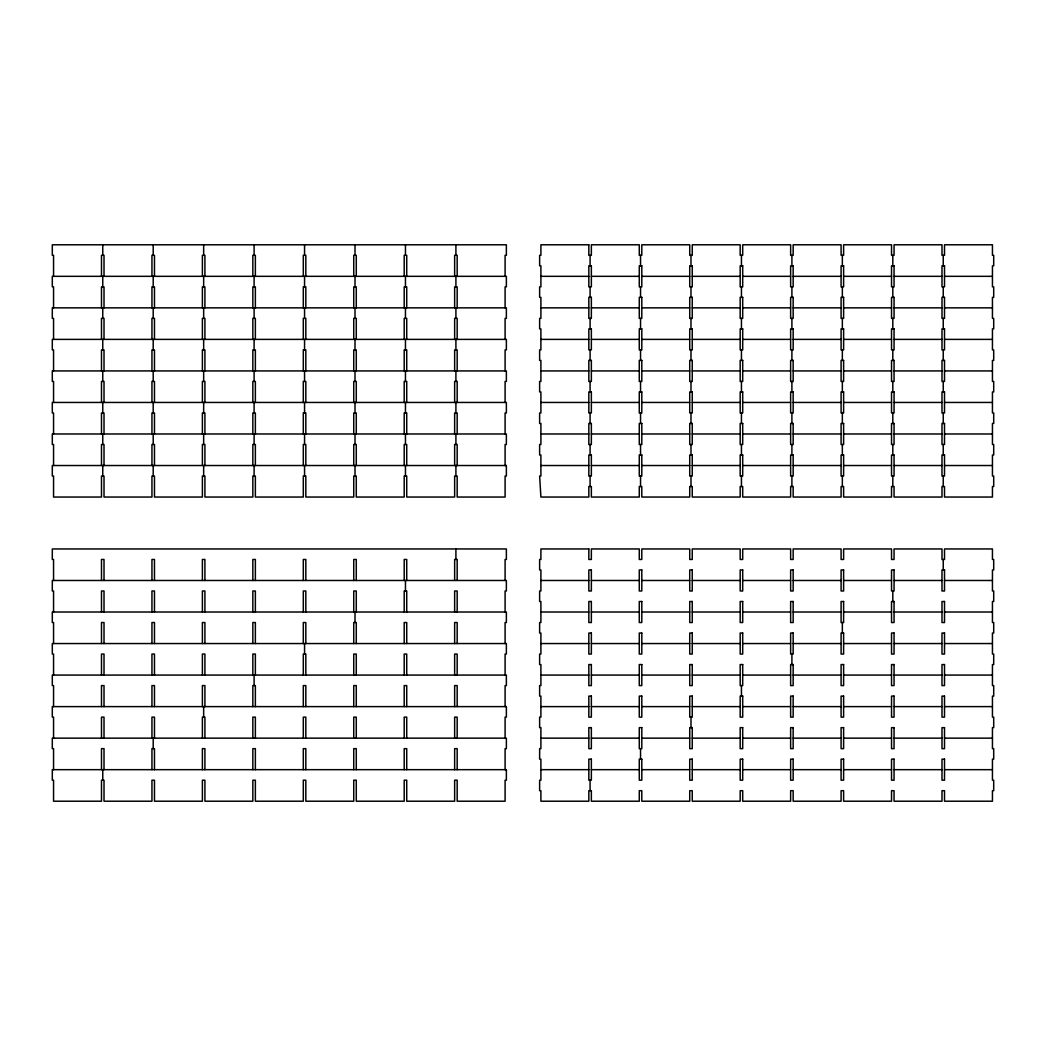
<?xml version="1.0" encoding="UTF-8"?>
<svg xmlns="http://www.w3.org/2000/svg" width="1046" height="1046" viewBox="0 0 1046 1046"><rect width="100%" height="100%" fill="white"/><g stroke="black" fill="none" stroke-linecap="round" stroke-linejoin="round"><path stroke-width="1.5" d="M540.9 276.327L588.833 276.327M591.356 276.327L639.276 276.327M641.799 276.327L689.732 276.327M692.256 276.327L740.176 276.327M742.699 276.327L790.632 276.327M793.156 276.327L841.089 276.327M843.612 276.327L891.532 276.327M894.055 276.327L941.988 276.327M944.512 276.327L992.445 276.327M540.9 307.851L588.833 307.851M591.356 307.851L639.276 307.851M641.799 307.851L689.732 307.851M692.256 307.851L740.176 307.851M742.699 307.851L790.632 307.851M793.156 307.851L841.089 307.851M843.612 307.851L891.532 307.851M894.055 307.851L941.988 307.851M944.512 307.851L992.445 307.851M540.9 339.388L588.833 339.388M591.356 339.388L639.276 339.388M641.799 339.388L689.732 339.388M692.256 339.388L740.176 339.388M742.699 339.388L790.632 339.388M793.156 339.388L841.089 339.388M843.612 339.388L891.532 339.388M894.055 339.388L941.988 339.388M944.512 339.388L992.445 339.388M540.9 370.925L588.833 370.925M591.356 370.925L639.276 370.925M641.799 370.925L689.732 370.925M692.256 370.925L740.176 370.925M742.699 370.925L790.632 370.925M793.156 370.925L841.089 370.925M843.612 370.925L891.532 370.925M894.055 370.925L941.988 370.925M944.512 370.925L992.445 370.925M540.9 402.449L588.833 402.449M591.356 402.449L639.276 402.449M641.799 402.449L689.732 402.449M692.256 402.449L740.176 402.449M742.699 402.449L790.632 402.449M793.156 402.449L841.089 402.449M843.612 402.449L891.532 402.449M894.055 402.449L941.988 402.449M944.512 402.449L992.445 402.449M540.9 433.985L588.833 433.985M591.356 433.985L639.276 433.985M641.799 433.985L689.732 433.985M692.256 433.985L740.176 433.985M742.699 433.985L790.632 433.985M793.156 433.985L841.089 433.985M843.612 433.985L891.532 433.985M894.055 433.985L941.988 433.985M944.512 433.985L992.445 433.985M540.9 465.522L588.833 465.522M591.356 465.522L639.276 465.522M641.799 465.522L689.732 465.522M692.256 465.522L740.176 465.522M742.699 465.522L790.632 465.522M793.156 465.522L841.089 465.522M843.612 465.522L891.532 465.522M894.055 465.522L941.988 465.522M944.512 465.522L992.445 465.522M540.9 580.478L588.833 580.478M591.356 580.478L639.276 580.478M641.799 580.478L689.732 580.478M692.256 580.478L740.176 580.478M742.699 580.478L790.632 580.478M793.156 580.478L841.089 580.478M843.612 580.478L891.532 580.478M894.055 580.478L941.988 580.478M944.512 580.478L992.445 580.478M540.9 612.015L588.833 612.015M591.356 612.015L639.276 612.015M641.799 612.015L689.732 612.015M692.256 612.015L740.176 612.015M742.699 612.015L790.632 612.015M793.156 612.015L841.089 612.015M843.612 612.015L891.532 612.015M894.055 612.015L941.988 612.015M944.512 612.015L992.445 612.015M540.9 643.552L588.833 643.552M591.356 643.552L639.276 643.552M641.799 643.552L689.732 643.552M692.256 643.552L740.176 643.552M742.699 643.552L790.632 643.552M793.156 643.552L841.089 643.552M843.612 643.552L891.532 643.552M894.055 643.552L941.988 643.552M944.512 643.552L992.445 643.552M540.9 675.075L588.833 675.075M591.356 675.075L639.276 675.075M641.799 675.075L689.732 675.075M692.256 675.075L740.176 675.075M742.699 675.075L790.632 675.075M793.156 675.075L841.089 675.075M843.612 675.075L891.532 675.075M894.055 675.075L941.988 675.075M944.512 675.075L992.445 675.075M540.9 706.612L588.833 706.612M591.356 706.612L639.276 706.612M641.799 706.612L689.732 706.612M692.256 706.612L740.176 706.612M742.699 706.612L790.632 706.612M793.156 706.612L841.089 706.612M843.612 706.612L891.532 706.612M894.055 706.612L941.988 706.612M944.512 706.612L992.445 706.612M540.9 738.149L588.833 738.149M591.356 738.149L639.276 738.149M641.799 738.149L689.732 738.149M692.256 738.149L740.176 738.149M742.699 738.149L790.632 738.149M793.156 738.149L841.089 738.149M843.612 738.149L891.532 738.149M894.055 738.149L941.988 738.149M944.512 738.149L992.445 738.149M540.9 769.673L588.833 769.673M591.356 769.673L639.276 769.673M641.799 769.673L689.732 769.673M692.256 769.673L740.176 769.673M742.699 769.673L790.632 769.673M793.156 769.673L841.089 769.673M843.612 769.673L891.532 769.673M894.055 769.673L941.988 769.673M944.512 769.673L992.445 769.673M943.244 255.302L943.244 265.815M943.244 286.839L943.244 297.352M943.244 318.363L943.244 328.875M943.244 349.9L943.244 360.412M943.244 381.437L943.244 391.936M943.244 412.961L943.244 423.473M943.244 444.498L943.244 455.01M943.244 476.035L943.244 486.534M943.244 559.466L943.244 569.965M892.8 255.302L892.8 265.815M892.8 286.839L892.8 297.352M892.8 318.363L892.8 328.875M892.8 349.9L892.8 360.412M892.8 381.437L892.8 391.936M892.8 412.961L892.8 423.473M892.8 444.498L892.8 455.01M892.8 476.035L892.8 486.534M892.8 590.99L892.8 601.502M842.344 255.302L842.344 265.815M842.344 286.839L842.344 297.352M842.344 318.363L842.344 328.875M842.344 349.9L842.344 360.412M842.344 381.437L842.344 391.936M842.344 412.961L842.344 423.473M842.344 444.498L842.344 455.01M842.344 476.035L842.344 486.534M842.344 622.527L842.344 633.039M791.9 255.302L791.9 265.815M791.9 286.839L791.9 297.352M791.9 318.363L791.9 328.875M791.9 349.9L791.9 360.412M791.9 381.437L791.9 391.936M791.9 412.961L791.9 423.473M791.9 444.498L791.9 455.01M791.9 476.035L791.9 486.534M791.9 654.064L791.9 664.563M741.444 255.302L741.444 265.815M741.444 286.839L741.444 297.352M741.444 318.363L741.444 328.875M741.444 349.9L741.444 360.412M741.444 381.437L741.444 391.936M741.444 412.961L741.444 423.473M741.444 444.498L741.444 455.01M741.444 476.035L741.444 486.534M741.444 685.588L741.444 696.1M690.988 255.302L690.988 265.815M690.988 286.839L690.988 297.352M690.988 318.363L690.988 328.875M690.988 349.9L690.988 360.412M690.988 381.437L690.988 391.936M690.988 412.961L690.988 423.473M690.988 444.498L690.988 455.01M690.988 476.035L690.988 486.534M690.988 717.125L690.988 727.637M640.544 255.302L640.544 265.815M640.544 286.839L640.544 297.352M640.544 318.363L640.544 328.875M640.544 349.9L640.544 360.412M640.544 381.437L640.544 391.936M640.544 412.961L640.544 423.473M640.544 444.498L640.544 455.01M640.544 476.035L640.544 486.534M640.544 748.648L640.544 759.161M590.088 255.302L590.088 265.815M590.088 286.839L590.088 297.352M590.088 318.363L590.088 328.875M590.088 349.9L590.088 360.412M590.088 381.437L590.088 391.936M590.088 412.961L590.088 423.473M590.088 444.498L590.088 455.01M590.088 476.035L590.088 486.534M590.088 780.185L590.088 790.698M505.1 276.327L505.1 255.302L506.369 255.302L506.369 244.79L52.3 244.79L52.3 255.302L53.555 255.302L53.555 276.327M505.1 307.851L505.1 286.839L506.369 286.839L506.369 276.327L52.3 276.327L52.3 286.839L53.555 286.839L53.555 307.851M505.1 339.388L505.1 318.363L506.369 318.363L506.369 307.851L52.3 307.851L52.3 318.363L53.555 318.363L53.555 339.388M505.1 370.925L505.1 349.9L506.369 349.9L506.369 339.388L52.3 339.388L52.3 349.9L53.555 349.9L53.555 370.925M505.1 402.449L505.1 381.437L506.369 381.437L506.369 370.925L52.3 370.925L52.3 381.437L53.555 381.437L53.555 402.449M505.1 433.985L505.1 412.961L506.369 412.961L506.369 402.449L52.3 402.449L52.3 412.961L53.555 412.961L53.555 433.985M505.1 465.522L505.1 444.498L506.369 444.498L506.369 433.985L52.3 433.985L52.3 444.498L53.555 444.498L53.555 465.522M505.1 580.478L505.1 559.466L506.369 559.466L506.369 548.954L52.3 548.954L52.3 559.466L53.555 559.466L53.555 580.478M505.1 612.015L505.1 590.99L506.369 590.99L506.369 580.478L52.3 580.478L52.3 590.99L53.555 590.99L53.555 612.015M505.1 643.552L505.1 622.527L506.369 622.527L506.369 612.015L52.3 612.015L52.3 622.527L53.555 622.527L53.555 643.552M505.1 675.075L505.1 654.064L506.369 654.064L506.369 643.552L52.3 643.552L52.3 654.064L53.555 654.064L53.555 675.075M505.1 706.612L505.1 685.588L506.369 685.588L506.369 675.075L52.3 675.075L52.3 685.588L53.555 685.588L53.555 706.612M505.1 738.149L505.1 717.125L506.369 717.125L506.369 706.612L52.3 706.612L52.3 717.125L53.555 717.125L53.555 738.149M505.1 769.673L505.1 748.648L506.369 748.648L506.369 738.149L52.3 738.149L52.3 748.648L53.555 748.648L53.555 769.673M457.167 276.327L457.167 255.302L454.644 255.302L454.644 276.327M457.167 307.851L457.167 286.839L454.644 286.839L454.644 307.851M457.167 339.388L457.167 318.363L454.644 318.363L454.644 339.388M457.167 370.925L457.167 349.9L454.644 349.9L454.644 370.925M457.167 402.449L457.167 381.437L454.644 381.437L454.644 402.449M457.167 433.985L457.167 412.961L454.644 412.961L454.644 433.985M457.167 465.522L457.167 444.498L454.644 444.498L454.644 465.522M457.167 580.478L457.167 559.466L454.644 559.466L454.644 580.478M457.167 612.015L457.167 590.99L454.644 590.99L454.644 612.015M457.167 643.552L457.167 622.527L454.644 622.527L454.644 643.552M457.167 675.075L457.167 654.064L454.644 654.064L454.644 675.075M457.167 706.612L457.167 685.588L454.644 685.588L454.644 706.612M457.167 738.149L457.167 717.125L454.644 717.125L454.644 738.149M457.167 769.673L457.167 748.648L454.644 748.648L454.644 769.673M455.912 244.79L455.912 255.302M455.912 276.327L455.912 286.839M455.912 307.851L455.912 318.363M455.912 339.388L455.912 349.9M455.912 370.925L455.912 381.437M455.912 402.449L455.912 412.961M455.912 433.985L455.912 444.498M455.912 465.522L455.912 476.035M455.912 548.954L455.912 559.466M406.724 276.327L406.724 255.302L404.201 255.302L404.201 276.327M406.724 307.851L406.724 286.839L404.201 286.839L404.201 307.851M406.724 339.388L406.724 318.363L404.201 318.363L404.201 339.388M406.724 370.925L406.724 349.9L404.201 349.9L404.201 370.925M406.724 402.449L406.724 381.437L404.201 381.437L404.201 402.449M406.724 433.985L406.724 412.961L404.201 412.961L404.201 433.985M406.724 465.522L406.724 444.498L404.201 444.498L404.201 465.522M406.724 580.478L406.724 559.466L404.201 559.466L404.201 580.478M406.724 612.015L406.724 590.99L404.201 590.99L404.201 612.015M406.724 643.552L406.724 622.527L404.201 622.527L404.201 643.552M406.724 675.075L406.724 654.064L404.201 654.064L404.201 675.075M406.724 706.612L406.724 685.588L404.201 685.588L404.201 706.612M406.724 738.149L406.724 717.125L404.201 717.125L404.201 738.149M406.724 769.673L406.724 748.648L404.201 748.648L404.201 769.673M405.456 244.79L405.456 255.302M405.456 276.327L405.456 286.839M405.456 307.851L405.456 318.363M405.456 339.388L405.456 349.9M405.456 370.925L405.456 381.437M405.456 402.449L405.456 412.961M405.456 433.985L405.456 444.498M405.456 465.522L405.456 476.035M405.456 580.478L405.456 590.99M356.268 276.327L356.268 255.302L353.744 255.302L353.744 276.327M356.268 307.851L356.268 286.839L353.744 286.839L353.744 307.851M356.268 339.388L356.268 318.363L353.744 318.363L353.744 339.388M356.268 370.925L356.268 349.9L353.744 349.9L353.744 370.925M356.268 402.449L356.268 381.437L353.744 381.437L353.744 402.449M356.268 433.985L356.268 412.961L353.744 412.961L353.744 433.985M356.268 465.522L356.268 444.498L353.744 444.498L353.744 465.522M356.268 580.478L356.268 559.466L353.744 559.466L353.744 580.478M356.268 612.015L356.268 590.99L353.744 590.99L353.744 612.015M356.268 643.552L356.268 622.527L353.744 622.527L353.744 643.552M356.268 675.075L356.268 654.064L353.744 654.064L353.744 675.075M356.268 706.612L356.268 685.588L353.744 685.588L353.744 706.612M356.268 738.149L356.268 717.125L353.744 717.125L353.744 738.149M356.268 769.673L356.268 748.648L353.744 748.648L353.744 769.673M355.012 244.79L355.012 255.302M355.012 276.327L355.012 286.839M355.012 307.851L355.012 318.363M355.012 339.388L355.012 349.9M355.012 370.925L355.012 381.437M355.012 402.449L355.012 412.961M355.012 433.985L355.012 444.498M355.012 465.522L355.012 476.035M355.012 612.015L355.012 622.527M305.824 276.327L305.824 255.302L303.301 255.302L303.301 276.327M305.824 307.851L305.824 286.839L303.301 286.839L303.301 307.851M305.824 339.388L305.824 318.363L303.301 318.363L303.301 339.388M305.824 370.925L305.824 349.9L303.301 349.9L303.301 370.925M305.824 402.449L305.824 381.437L303.301 381.437L303.301 402.449M305.824 433.985L305.824 412.961L303.301 412.961L303.301 433.985M305.824 465.522L305.824 444.498L303.301 444.498L303.301 465.522M305.824 580.478L305.824 559.466L303.301 559.466L303.301 580.478M305.824 612.015L305.824 590.99L303.301 590.99L303.301 612.015M305.824 643.552L305.824 622.527L303.301 622.527L303.301 643.552M305.824 675.075L305.824 654.064L303.301 654.064L303.301 675.075M305.824 706.612L305.824 685.588L303.301 685.588L303.301 706.612M305.824 738.149L305.824 717.125L303.301 717.125L303.301 738.149M305.824 769.673L305.824 748.648L303.301 748.648L303.301 769.673M304.556 244.79L304.556 255.302M304.556 276.327L304.556 286.839M304.556 307.851L304.556 318.363M304.556 339.388L304.556 349.9M304.556 370.925L304.556 381.437M304.556 402.449L304.556 412.961M304.556 433.985L304.556 444.498M304.556 465.522L304.556 476.035M304.556 643.552L304.556 654.064M255.368 276.327L255.368 255.302L252.844 255.302L252.844 276.327M255.368 307.851L255.368 286.839L252.844 286.839L252.844 307.851M255.368 339.388L255.368 318.363L252.844 318.363L252.844 339.388M255.368 370.925L255.368 349.9L252.844 349.9L252.844 370.925M255.368 402.449L255.368 381.437L252.844 381.437L252.844 402.449M255.368 433.985L255.368 412.961L252.844 412.961L252.844 433.985M255.368 465.522L255.368 444.498L252.844 444.498L252.844 465.522M255.368 580.478L255.368 559.466L252.844 559.466L252.844 580.478M255.368 612.015L255.368 590.99L252.844 590.99L252.844 612.015M255.368 643.552L255.368 622.527L252.844 622.527L252.844 643.552M255.368 675.075L255.368 654.064L252.844 654.064L252.844 675.075M255.368 706.612L255.368 685.588L252.844 685.588L252.844 706.612M255.368 738.149L255.368 717.125L252.844 717.125L252.844 738.149M255.368 769.673L255.368 748.648L252.844 748.648L252.844 769.673M254.1 244.79L254.1 255.302M254.1 276.327L254.1 286.839M254.1 307.851L254.1 318.363M254.1 339.388L254.1 349.9M254.1 370.925L254.1 381.437M254.1 402.449L254.1 412.961M254.1 433.985L254.1 444.498M254.1 465.522L254.1 476.035M254.1 675.075L254.1 685.588M204.911 276.327L204.911 255.302L202.388 255.302L202.388 276.327M204.911 307.851L204.911 286.839L202.388 286.839L202.388 307.851M204.911 339.388L204.911 318.363L202.388 318.363L202.388 339.388M204.911 370.925L204.911 349.9L202.388 349.9L202.388 370.925M204.911 402.449L204.911 381.437L202.388 381.437L202.388 402.449M204.911 433.985L204.911 412.961L202.388 412.961L202.388 433.985M204.911 465.522L204.911 444.498L202.388 444.498L202.388 465.522M204.911 580.478L204.911 559.466L202.388 559.466L202.388 580.478M204.911 612.015L204.911 590.99L202.388 590.99L202.388 612.015M204.911 643.552L204.911 622.527L202.388 622.527L202.388 643.552M204.911 675.075L204.911 654.064L202.388 654.064L202.388 675.075M204.911 706.612L204.911 685.588L202.388 685.588L202.388 706.612M204.911 738.149L204.911 717.125L202.388 717.125L202.388 738.149M204.911 769.673L204.911 748.648L202.388 748.648L202.388 769.673M203.656 244.79L203.656 255.302M203.656 276.327L203.656 286.839M203.656 307.851L203.656 318.363M203.656 339.388L203.656 349.9M203.656 370.925L203.656 381.437M203.656 402.449L203.656 412.961M203.656 433.985L203.656 444.498M203.656 465.522L203.656 476.035M203.656 706.612L203.656 717.125M154.468 276.327L154.468 255.302L151.945 255.302L151.945 276.327M154.468 307.851L154.468 286.839L151.945 286.839L151.945 307.851M154.468 339.388L154.468 318.363L151.945 318.363L151.945 339.388M154.468 370.925L154.468 349.9L151.945 349.9L151.945 370.925M154.468 402.449L154.468 381.437L151.945 381.437L151.945 402.449M154.468 433.985L154.468 412.961L151.945 412.961L151.945 433.985M154.468 465.522L154.468 444.498L151.945 444.498L151.945 465.522M154.468 580.478L154.468 559.466L151.945 559.466L151.945 580.478M154.468 612.015L154.468 590.99L151.945 590.99L151.945 612.015M154.468 643.552L154.468 622.527L151.945 622.527L151.945 643.552M154.468 675.075L154.468 654.064L151.945 654.064L151.945 675.075M154.468 706.612L154.468 685.588L151.945 685.588L151.945 706.612M154.468 738.149L154.468 717.125L151.945 717.125L151.945 738.149M154.468 769.673L154.468 748.648L151.945 748.648L151.945 769.673M153.2 244.79L153.2 255.302M153.2 276.327L153.2 286.839M153.2 307.851L153.2 318.363M153.2 339.388L153.2 349.9M153.2 370.925L153.2 381.437M153.2 402.449L153.2 412.961M153.2 433.985L153.2 444.498M153.2 465.522L153.2 476.035M153.2 738.149L153.2 748.648M104.012 276.327L104.012 255.302L101.488 255.302L101.488 276.327M104.012 307.851L104.012 286.839L101.488 286.839L101.488 307.851M104.012 339.388L104.012 318.363L101.488 318.363L101.488 339.388M104.012 370.925L104.012 349.9L101.488 349.9L101.488 370.925M104.012 402.449L104.012 381.437L101.488 381.437L101.488 402.449M104.012 433.985L104.012 412.961L101.488 412.961L101.488 433.985M104.012 465.522L104.012 444.498L101.488 444.498L101.488 465.522M104.012 580.478L104.012 559.466L101.488 559.466L101.488 580.478M104.012 612.015L104.012 590.99L101.488 590.99L101.488 612.015M104.012 643.552L104.012 622.527L101.488 622.527L101.488 643.552M104.012 675.075L104.012 654.064L101.488 654.064L101.488 675.075M104.012 706.612L104.012 685.588L101.488 685.588L101.488 706.612M104.012 738.149L104.012 717.125L101.488 717.125L101.488 738.149M104.012 769.673L104.012 748.648L101.488 748.648L101.488 769.673M102.756 244.79L102.756 255.302M102.756 276.327L102.756 286.839M102.756 307.851L102.756 318.363M102.756 339.388L102.756 349.9M102.756 370.925L102.756 381.437M102.756 402.449L102.756 412.961M102.756 433.985L102.756 444.498M102.756 465.522L102.756 476.035M102.756 769.673L102.756 780.185M588.833 244.79L540.9 244.79L540.9 255.302L539.631 255.302L539.631 265.815L540.9 265.815L540.9 286.839L539.631 286.839L539.631 297.352L540.9 297.352L540.9 318.363L539.631 318.363L539.631 328.875L540.9 328.875L540.9 349.9L539.631 349.9L539.631 360.412L540.9 360.412L540.9 381.437L539.631 381.437L539.631 391.936L540.9 391.936L540.9 412.961L539.631 412.961L539.631 423.473L540.9 423.473L540.9 444.498L539.631 444.498L539.631 455.01L540.9 455.01L540.9 476.035L539.631 476.035L540.9 497.046L588.833 497.046L588.833 486.534L591.356 486.534L591.356 497.046L639.276 497.046L639.276 486.534L641.799 486.534L641.799 497.046L689.732 497.046L689.732 486.534L692.256 486.534L692.256 497.046L740.176 497.046L740.176 486.534L742.699 486.534L742.699 497.046L790.632 497.046L790.632 486.534L793.156 486.534L793.156 497.046L841.089 497.046L841.089 486.534L843.612 486.534L843.612 497.046L891.532 497.046L891.532 486.534L894.055 486.534L894.055 497.046L941.988 497.046L941.988 486.534L944.512 486.534L944.512 497.046L992.445 497.046L992.445 486.534L993.7 486.534L993.7 476.035L992.445 476.035L992.445 455.01L993.7 455.01L993.7 444.498L992.445 444.498L992.445 423.473L993.7 423.473L993.7 412.961L992.445 412.961L992.445 391.936L993.7 391.936L993.7 381.437L992.445 381.437L992.445 360.412L993.7 360.412L993.7 349.9L992.445 349.9L992.445 328.875L993.7 328.875L993.7 318.363L992.445 318.363L992.445 297.352L993.7 297.352L993.7 286.839L992.445 286.839L992.445 265.815L993.7 265.815L993.7 255.302L992.445 255.302L992.445 244.79L944.512 244.79L944.512 255.302L941.988 255.302L941.988 244.79L894.055 244.79L894.055 255.302L891.532 255.302L891.532 244.79L843.612 244.79L843.612 255.302L841.089 255.302L841.089 244.79L793.156 244.79L793.156 255.302L790.632 255.302L790.632 244.79L742.699 244.79L742.699 255.302L740.176 255.302L740.176 244.79L692.256 244.79L692.256 255.302L689.732 255.302L689.732 244.79L641.799 244.79L641.799 255.302L639.276 255.302L639.276 244.79L591.356 244.79L591.356 255.302L588.833 255.302L588.833 244.79M591.356 265.815L588.833 265.815L588.833 286.839L591.356 286.839L591.356 265.815M641.799 265.815L639.276 265.815L639.276 286.839L641.799 286.839L641.799 265.815M692.256 265.815L689.732 265.815L689.732 286.839L692.256 286.839L692.256 265.815M742.699 265.815L740.176 265.815L740.176 286.839L742.699 286.839L742.699 265.815M793.156 265.815L790.632 265.815L790.632 286.839L793.156 286.839L793.156 265.815M843.612 265.815L841.089 265.815L841.089 286.839L843.612 286.839L843.612 265.815M894.055 265.815L891.532 265.815L891.532 286.839L894.055 286.839L894.055 265.815M944.512 265.815L941.988 265.815L941.988 286.839L944.512 286.839L944.512 265.815M591.356 297.352L588.833 297.352L588.833 318.363L591.356 318.363L591.356 297.352M641.799 297.352L639.276 297.352L639.276 318.363L641.799 318.363L641.799 297.352M692.256 297.352L689.732 297.352L689.732 318.363L692.256 318.363L692.256 297.352M742.699 297.352L740.176 297.352L740.176 318.363L742.699 318.363L742.699 297.352M793.156 297.352L790.632 297.352L790.632 318.363L793.156 318.363L793.156 297.352M843.612 297.352L841.089 297.352L841.089 318.363L843.612 318.363L843.612 297.352M894.055 297.352L891.532 297.352L891.532 318.363L894.055 318.363L894.055 297.352M944.512 297.352L941.988 297.352L941.988 318.363L944.512 318.363L944.512 297.352M591.356 328.875L588.833 328.875L588.833 349.9L591.356 349.9L591.356 328.875M641.799 328.875L639.276 328.875L639.276 349.9L641.799 349.9L641.799 328.875M692.256 328.875L689.732 328.875L689.732 349.9L692.256 349.9L692.256 328.875M742.699 328.875L740.176 328.875L740.176 349.9L742.699 349.9L742.699 328.875M793.156 328.875L790.632 328.875L790.632 349.9L793.156 349.9L793.156 328.875M843.612 328.875L841.089 328.875L841.089 349.9L843.612 349.9L843.612 328.875M894.055 328.875L891.532 328.875L891.532 349.9L894.055 349.9L894.055 328.875M944.512 328.875L941.988 328.875L941.988 349.9L944.512 349.9L944.512 328.875M591.356 360.412L588.833 360.412L588.833 381.437L591.356 381.437L591.356 360.412M641.799 360.412L639.276 360.412L639.276 381.437L641.799 381.437L641.799 360.412M692.256 360.412L689.732 360.412L689.732 381.437L692.256 381.437L692.256 360.412M742.699 360.412L740.176 360.412L740.176 381.437L742.699 381.437L742.699 360.412M793.156 360.412L790.632 360.412L790.632 381.437L793.156 381.437L793.156 360.412M843.612 360.412L841.089 360.412L841.089 381.437L843.612 381.437L843.612 360.412M894.055 360.412L891.532 360.412L891.532 381.437L894.055 381.437L894.055 360.412M944.512 360.412L941.988 360.412L941.988 381.437L944.512 381.437L944.512 360.412M591.356 391.936L588.833 391.936L588.833 412.961L591.356 412.961L591.356 391.936M641.799 391.936L639.276 391.936L639.276 412.961L641.799 412.961L641.799 391.936M692.256 391.936L689.732 391.936L689.732 412.961L692.256 412.961L692.256 391.936M742.699 391.936L740.176 391.936L740.176 412.961L742.699 412.961L742.699 391.936M793.156 391.936L790.632 391.936L790.632 412.961L793.156 412.961L793.156 391.936M843.612 391.936L841.089 391.936L841.089 412.961L843.612 412.961L843.612 391.936M894.055 391.936L891.532 391.936L891.532 412.961L894.055 412.961L894.055 391.936M944.512 391.936L941.988 391.936L941.988 412.961L944.512 412.961L944.512 391.936M591.356 423.473L588.833 423.473L588.833 444.498L591.356 444.498L591.356 423.473M641.799 423.473L639.276 423.473L639.276 444.498L641.799 444.498L641.799 423.473M692.256 423.473L689.732 423.473L689.732 444.498L692.256 444.498L692.256 423.473M742.699 423.473L740.176 423.473L740.176 444.498L742.699 444.498L742.699 423.473M793.156 423.473L790.632 423.473L790.632 444.498L793.156 444.498L793.156 423.473M843.612 423.473L841.089 423.473L841.089 444.498L843.612 444.498L843.612 423.473M894.055 423.473L891.532 423.473L891.532 444.498L894.055 444.498L894.055 423.473M944.512 423.473L941.988 423.473L941.988 444.498L944.512 444.498L944.512 423.473M591.356 455.01L588.833 455.01L588.833 476.035L591.356 476.035L591.356 455.01M641.799 455.01L639.276 455.01L639.276 476.035L641.799 476.035L641.799 455.01M692.256 455.01L689.732 455.01L689.732 476.035L692.256 476.035L692.256 455.01M742.699 455.01L740.176 455.01L740.176 476.035L742.699 476.035L742.699 455.01M793.156 455.01L790.632 455.01L790.632 476.035L793.156 476.035L793.156 455.01M843.612 455.01L841.089 455.01L841.089 476.035L843.612 476.035L843.612 455.01M894.055 455.01L891.532 455.01L891.532 476.035L894.055 476.035L894.055 455.01M944.512 455.01L941.988 455.01L941.988 476.035L944.512 476.035L944.512 455.01M506.369 465.522L52.3 465.522L52.3 476.035L53.555 476.035L53.555 497.046L101.488 497.046L101.488 476.035L104.012 476.035L104.012 497.046L151.945 497.046L151.945 476.035L154.468 476.035L154.468 497.046L202.388 497.046L202.388 476.035L204.911 476.035L204.911 497.046L252.844 497.046L252.844 476.035L255.368 476.035L255.368 497.046L303.301 497.046L303.301 476.035L305.824 476.035L305.824 497.046L353.744 497.046L353.744 476.035L356.268 476.035L356.268 497.046L404.201 497.046L404.201 476.035L406.724 476.035L406.724 497.046L454.644 497.046L454.644 476.035L457.167 476.035L457.167 497.046L505.1 497.046L505.1 476.035L506.369 476.035L506.369 465.522M588.833 548.954L540.9 548.954L540.9 559.466L539.631 559.466L539.631 569.965L540.9 569.965L540.9 590.99L539.631 590.99L539.631 601.502L540.9 601.502L540.9 622.527L539.631 622.527L539.631 633.039L540.9 633.039L540.9 654.064L539.631 654.064L539.631 664.563L540.9 664.563L540.9 685.588L539.631 685.588L539.631 696.1L540.9 696.1L540.9 717.125L539.631 717.125L539.631 727.637L540.9 727.637L540.9 748.648L539.631 748.648L539.631 759.161L540.9 759.161L540.9 780.185L539.631 780.185L539.631 790.698L540.9 790.698L540.9 801.21L588.833 801.21L588.833 790.698L591.356 790.698L591.356 801.21L639.276 801.21L639.276 790.698L641.799 790.698L641.799 801.21L689.732 801.21L689.732 790.698L692.256 790.698L692.256 801.21L740.176 801.21L740.176 790.698L742.699 790.698L742.699 801.21L790.632 801.21L790.632 790.698L793.156 790.698L793.156 801.21L841.089 801.21L841.089 790.698L843.612 790.698L843.612 801.21L891.532 801.21L891.532 790.698L894.055 790.698L894.055 801.21L941.988 801.21L941.988 790.698L944.512 790.698L944.512 801.21L992.445 801.21L992.445 790.698L993.7 790.698L993.7 780.185L992.445 780.185L992.445 759.161L993.7 759.161L993.7 748.648L992.445 748.648L992.445 727.637L993.7 727.637L993.7 717.125L992.445 717.125L992.445 696.1L993.7 696.1L993.7 685.588L992.445 685.588L992.445 664.563L993.7 664.563L993.7 654.064L992.445 654.064L992.445 633.039L993.7 633.039L993.7 622.527L992.445 622.527L992.445 601.502L993.7 601.502L993.7 590.99L992.445 590.99L992.445 569.965L993.7 569.965L993.7 559.466L992.445 559.466L992.445 548.954L944.512 548.954L944.512 559.466L941.988 559.466L941.988 548.954L894.055 548.954L894.055 559.466L891.532 559.466L891.532 548.954L843.612 548.954L843.612 559.466L841.089 559.466L841.089 548.954L793.156 548.954L793.156 559.466L790.632 559.466L790.632 548.954L742.699 548.954L742.699 559.466L740.176 559.466L740.176 548.954L692.256 548.954L692.256 559.466L689.732 559.466L689.732 548.954L641.799 548.954L641.799 559.466L639.276 559.466L639.276 548.954L591.356 548.954L591.356 559.466L588.833 559.466L588.833 548.954M591.356 569.965L588.833 569.965L588.833 590.99L591.356 590.99L591.356 569.965M641.799 569.965L639.276 569.965L639.276 590.99L641.799 590.99L641.799 569.965M692.256 569.965L689.732 569.965L689.732 590.99L692.256 590.99L692.256 569.965M742.699 569.965L740.176 569.965L740.176 590.99L742.699 590.99L742.699 569.965M793.156 569.965L790.632 569.965L790.632 590.99L793.156 590.99L793.156 569.965M843.612 569.965L841.089 569.965L841.089 590.99L843.612 590.99L843.612 569.965M894.055 569.965L891.532 569.965L891.532 590.99L894.055 590.99L894.055 569.965M944.512 569.965L941.988 569.965L941.988 590.99L944.512 590.99L944.512 569.965M591.356 601.502L588.833 601.502L588.833 622.527L591.356 622.527L591.356 601.502M641.799 601.502L639.276 601.502L639.276 622.527L641.799 622.527L641.799 601.502M692.256 601.502L689.732 601.502L689.732 622.527L692.256 622.527L692.256 601.502M742.699 601.502L740.176 601.502L740.176 622.527L742.699 622.527L742.699 601.502M793.156 601.502L790.632 601.502L790.632 622.527L793.156 622.527L793.156 601.502M843.612 601.502L841.089 601.502L841.089 622.527L843.612 622.527L843.612 601.502M894.055 601.502L891.532 601.502L891.532 622.527L894.055 622.527L894.055 601.502M944.512 601.502L941.988 601.502L941.988 622.527L944.512 622.527L944.512 601.502M591.356 633.039L588.833 633.039L588.833 654.064L591.356 654.064L591.356 633.039M641.799 633.039L639.276 633.039L639.276 654.064L641.799 654.064L641.799 633.039M692.256 633.039L689.732 633.039L689.732 654.064L692.256 654.064L692.256 633.039M742.699 633.039L740.176 633.039L740.176 654.064L742.699 654.064L742.699 633.039M793.156 633.039L790.632 633.039L790.632 654.064L793.156 654.064L793.156 633.039M843.612 633.039L841.089 633.039L841.089 654.064L843.612 654.064L843.612 633.039M894.055 633.039L891.532 633.039L891.532 654.064L894.055 654.064L894.055 633.039M944.512 633.039L941.988 633.039L941.988 654.064L944.512 654.064L944.512 633.039M591.356 664.563L588.833 664.563L588.833 685.588L591.356 685.588L591.356 664.563M641.799 664.563L639.276 664.563L639.276 685.588L641.799 685.588L641.799 664.563M692.256 664.563L689.732 664.563L689.732 685.588L692.256 685.588L692.256 664.563M742.699 664.563L740.176 664.563L740.176 685.588L742.699 685.588L742.699 664.563M793.156 664.563L790.632 664.563L790.632 685.588L793.156 685.588L793.156 664.563M843.612 664.563L841.089 664.563L841.089 685.588L843.612 685.588L843.612 664.563M894.055 664.563L891.532 664.563L891.532 685.588L894.055 685.588L894.055 664.563M944.512 664.563L941.988 664.563L941.988 685.588L944.512 685.588L944.512 664.563M591.356 696.1L588.833 696.1L588.833 717.125L591.356 717.125L591.356 696.1M641.799 696.1L639.276 696.1L639.276 717.125L641.799 717.125L641.799 696.1M692.256 696.1L689.732 696.1L689.732 717.125L692.256 717.125L692.256 696.1M742.699 696.1L740.176 696.1L740.176 717.125L742.699 717.125L742.699 696.1M793.156 696.1L790.632 696.1L790.632 717.125L793.156 717.125L793.156 696.1M843.612 696.1L841.089 696.1L841.089 717.125L843.612 717.125L843.612 696.1M894.055 696.1L891.532 696.1L891.532 717.125L894.055 717.125L894.055 696.1M944.512 696.1L941.988 696.1L941.988 717.125L944.512 717.125L944.512 696.1M591.356 727.637L588.833 727.637L588.833 748.648L591.356 748.648L591.356 727.637M641.799 727.637L639.276 727.637L639.276 748.648L641.799 748.648L641.799 727.637M692.256 727.637L689.732 727.637L689.732 748.648L692.256 748.648L692.256 727.637M742.699 727.637L740.176 727.637L740.176 748.648L742.699 748.648L742.699 727.637M793.156 727.637L790.632 727.637L790.632 748.648L793.156 748.648L793.156 727.637M843.612 727.637L841.089 727.637L841.089 748.648L843.612 748.648L843.612 727.637M894.055 727.637L891.532 727.637L891.532 748.648L894.055 748.648L894.055 727.637M944.512 727.637L941.988 727.637L941.988 748.648L944.512 748.648L944.512 727.637M591.356 759.161L588.833 759.161L588.833 780.185L591.356 780.185L591.356 759.161M641.799 759.161L639.276 759.161L639.276 780.185L641.799 780.185L641.799 759.161M692.256 759.161L689.732 759.161L689.732 780.185L692.256 780.185L692.256 759.161M742.699 759.161L740.176 759.161L740.176 780.185L742.699 780.185L742.699 759.161M793.156 759.161L790.632 759.161L790.632 780.185L793.156 780.185L793.156 759.161M843.612 759.161L841.089 759.161L841.089 780.185L843.612 780.185L843.612 759.161M894.055 759.161L891.532 759.161L891.532 780.185L894.055 780.185L894.055 759.161M944.512 759.161L941.988 759.161L941.988 780.185L944.512 780.185L944.512 759.161M506.369 769.673L52.3 769.673L52.3 780.185L53.555 780.185L53.555 801.21L101.488 801.21L101.488 780.185L104.012 780.185L104.012 801.21L151.945 801.21L151.945 780.185L154.468 780.185L154.468 801.21L202.388 801.21L202.388 780.185L204.911 780.185L204.911 801.21L252.844 801.21L252.844 780.185L255.368 780.185L255.368 801.21L303.301 801.21L303.301 780.185L305.824 780.185L305.824 801.21L353.744 801.21L353.744 780.185L356.268 780.185L356.268 801.21L404.201 801.21L404.201 780.185L406.724 780.185L406.724 801.21L454.644 801.21L454.644 780.185L457.167 780.185L457.167 801.21L505.1 801.21L505.1 780.185L506.369 780.185L506.369 769.673"/></g></svg>
